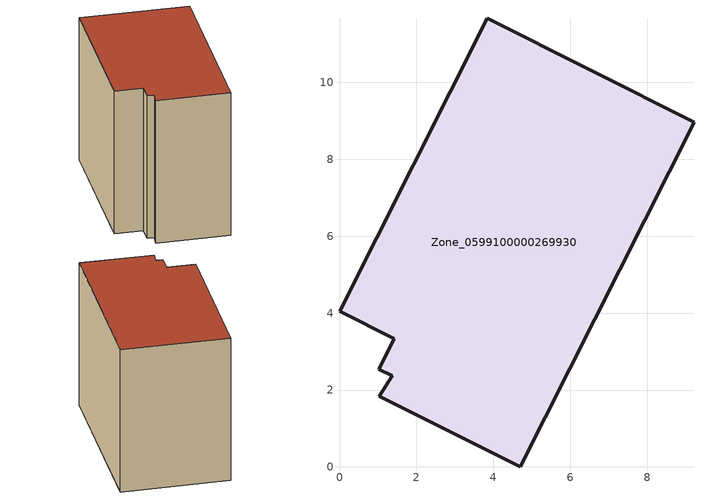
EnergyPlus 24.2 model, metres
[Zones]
Zone_0599100000269930
 floor ground (C_G): 9.22,8.96 4.7,0 1.04,1.84 1.37,2.37 1.02,2.54 1.42,3.33 0,4.04 3.84,11.68 z0
 wall outside (C_F): 4.7,0 9.22,8.96 3.84,11.68 0,4.04 1.42,3.33 1.02,2.54 1.37,2.37 1.04,1.84 4.7,0 z0:8.57
 roof outside (C_R): 1.42,3.33 1.02,2.54 1.37,2.37 1.04,1.84 4.7,0 9.22,8.96 3.84,11.68 0,4.04 z8.57
[BUILDING]
Pand.0599100000269930: North Axis=0; Terrain=City; Loads Convergence Tolerance Value=0.04; Temperature Convergence Tolerance Value=0.4; Solar Distribution=FullExterior; Maximum Number of Warmup Days=25; Minimum Number of Warmup Days=1
[Site:Location]
Rotterdam.The.Hague.AP_ZH_NLD Design_Conditions: Latitude=51.96; Longitude=4.45; Time Zone=1; Elevation=-4.5
[SITE:GROUNDTEMPERATURE:BUILDINGSURFACE]
18, 18, 18, 18, 18, 18, 18, 18, 18, 18, 18, 18
[MATERIAL] Thermal Absorptance=0.9; Solar Absorptance=0.7; Visible Absorptance=0.7
Name | Roughness | Thickness | Conductivity | Density | Specific Heat
G.TI.1992-2005 | MediumSmooth | 0.15 | 0.06 | 540 | 1210
F.TI.1992-2005 | Rough | 0.3 | 0.12 | 1920 | 840
R.TI.1992-2005 | MediumRough | 0.2 | 0.08 | 1500 | 1000
[CONSTRUCTION]
C_G: G.TI.1992-2005
C_F: F.TI.1992-2005
C_R: R.TI.1992-2005
[ZONE]
Zone_0599100000269930: Type=1; Multiplier=1; Ceiling Height=Autocalculate; Volume=Autocalculate; Floor Area=autocalculate; Part of Total Floor Area=Yes
[ZONEINFILTRATION:DESIGNFLOWRATE]
Infil_Zone_0599100000269930: Zone or ZoneList or Space or SpaceList=Zone_0599100000269930; Schedule=AlwaysOn; Design Flow Rate Calculation Method=Flow/Area; Flow Rate per Floor Area=0.0015; Constant Term Coefficient=1; Temperature Term Coefficient=0; Velocity Term Coefficient=0; Velocity Squared Term Coefficient=0
[HVACTEMPLATE:ZONE:IDEALLOADSAIRSYSTEM]
Zone_0599100000269930: Maximum Heating Supply Air Temperature=50; Minimum Cooling Supply Air Temperature=13; Maximum Heating Supply Air Humidity Ratio=0.0156; Minimum Cooling Supply Air Humidity Ratio=0.0077; Heating Limit=NoLimit; Cooling Limit=NoLimit; Dehumidification Control Type=ConstantSensibleHeatRatio; Cooling Sensible Heat Ratio=0.7; Dehumidification Setpoint=60; Humidification Control Type=None; Humidification Setpoint=30; Outdoor Air Method=None; Outdoor Air Flow Rate per Person=0.00944; Outdoor Air Flow Rate per Zone Floor Area=0; Outdoor Air Flow Rate per Zone=0; Demand Controlled Ventilation Type=None; Outdoor Air Economizer Type=NoEconomizer; Heat Recovery Type=None; Sensible Heat Recovery Effectiveness=0.7; Latent Heat Recovery Effectiveness=0.65
[ZONECONTROL:THERMOSTAT]
ThermostatControl_Zone_0599100000269930: Zone or ZoneList=Zone_0599100000269930; Control Type Schedule=DualSetpointControlType; Control 1=Thermostat_Zone_0599100000269930; Temperature Difference Between Cutout And Setpoint=0
[THERMOSTATSETPOINT:DUALSETPOINT]
Thermostat_Zone_0599100000269930: Heating Setpoint Temperature Schedule=HeatingSetpoint_Zone_0599100000269930; Cooling Setpoint Temperature Schedule=CoolingSetpoint_Zone_0599100000269930
[SCHEDULE:COMPACT]
HeatingSetpoint_Zone_0599100000269930: Through: 12/31, For: AllDays, Until: 24:00, 21
CoolingSetpoint_Zone_0599100000269930: Through: 12/31, For: AllDays, Until: 24:00, 24
DualSetpointControlType: Through: 12/31, For: AllDays, Until: 24:00, 4
AlwaysOn: Through: 12/31, For: AllDays, Until: 24:00, 1
